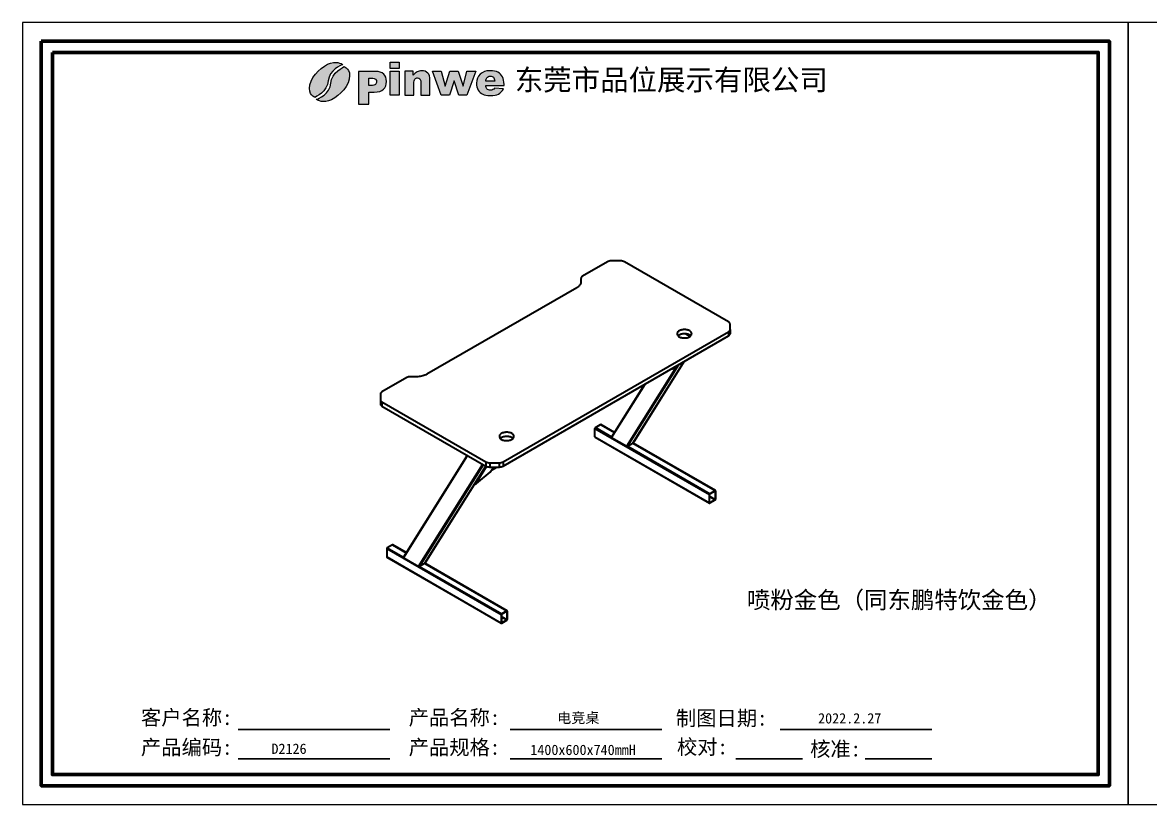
# Model space of a CAD drawing. Header units: inches. Extents: x 21728 to 86065, y -20660 to 1996.
# Drawn here: x 68839 to 72778, y -20660 to -17930 of the extents above; entities that cross this region are included whole.
import ezdxf

# ---------------------------------------------------------------- set-up
doc = ezdxf.new("R2010")
doc.units = ezdxf.units.IN
doc.header["$MEASUREMENT"] = 0
doc.layers.add('_U+56FE_U+5C42 1', color=7, linetype='Continuous')
doc.layers.add('图框', color=5, linetype='Continuous', lineweight=60)
doc.layers.add('轮廓线', color=7, linetype='Continuous', lineweight=30)
doc.styles.add('ee', font='simfang.ttf')
doc.styles.get("Standard").update_dxf_attribs({"font": 'arial.ttf'})
doc.styles.add('样式 1', font='')
doc.styles.get('样式 1').set_extended_font_data('SimSun')

msp = doc.modelspace()

# ---------------------------------------------------------------- hatches: boundary and pattern name
h = msp.add_hatch(color=256)
h.dxf.hatch_style = 1
edge = h.paths.add_edge_path()
edge.add_spline(control_points=[(70520.67, -18149.9), (70520.67, -18149.9), (70456.93, -18149.9), (70456.93, -18149.9), (70457.52, -18154.99), (70458.88, -18158.8), (70461.09, -18161.3), (70464.15, -18164.89), (70468.17, -18166.68), (70473.12, -18166.68), (70476.26, -18166.68), (70479.24, -18165.91), (70482.04, -18164.36), (70483.77, -18163.38), (70485.63, -18161.64), (70487.6, -18159.17), (70487.6, -18159.17), (70518.91, -18162.05), (70518.91, -18162.05), (70514.12, -18170.35), (70508.34, -18176.34), (70501.58, -18179.94), (70494.82, -18183.56), (70485.1, -18185.37), (70472.45, -18185.37), (70461.46, -18185.37), (70452.83, -18183.82), (70446.52, -18180.71), (70440.24, -18177.62), (70435.02, -18172.69), (70430.87, -18165.96), (70426.74, -18159.2), (70424.67, -18151.26), (70424.67, -18142.16), (70424.67, -18129.19), (70428.82, -18118.68), (70437.13, -18110.66), (70445.41, -18102.65), (70456.88, -18098.63), (70471.5, -18098.63), (70483.37, -18098.63), (70492.72, -18100.44), (70499.58, -18104.03), (70506.45, -18107.63), (70511.7, -18112.82), (70515.29, -18119.66), (70518.89, -18126.48), (70520.67, -18135.37), (70520.67, -18146.31), (70520.67, -18146.31), (70520.67, -18149.9), (70520.67, -18149.9)], knot_values=[0, 0, 0, 0, 1, 1, 1, 2, 2, 2, 3, 3, 3, 4, 4, 4, 5, 5, 5, 6, 6, 6, 7, 7, 7, 8, 8, 8, 9, 9, 9, 10, 10, 10, 11, 11, 11, 12, 12, 12, 13, 13, 13, 14, 14, 14, 15, 15, 15, 16, 16, 16, 17, 17, 17, 17], degree=3, periodic=0)
edge = h.paths.add_edge_path(flags=16)
edge.add_spline(control_points=[(70488.4, -18134.73), (70487.79, -18128.55), (70486.11, -18124.13), (70483.42, -18121.47), (70480.73, -18118.81), (70477.22, -18117.48), (70472.83, -18117.48), (70467.77, -18117.48), (70463.72, -18119.5), (70460.69, -18123.52), (70458.77, -18126.02), (70457.54, -18129.75), (70457.01, -18134.73), (70457.01, -18134.73), (70488.4, -18134.73), (70488.4, -18134.73)], knot_values=[0, 0, 0, 0, 1, 1, 1, 2, 2, 2, 3, 3, 3, 4, 4, 4, 5, 5, 5, 5], degree=3, periodic=0)
h.paths.add_polyline_path([(70270.96, -18100.54), (70301.66, -18100.54), (70314.99, -18152.59), (70331.93, -18100.54), (70360.36, -18100.54), (70377.88, -18152.67), (70391.24, -18100.54), (70421.75, -18100.54), (70391.27, -18183.45), (70363.05, -18183.45), (70346.28, -18133.56), (70330.06, -18183.45), (70301.68, -18183.45)])
edge = h.paths.add_edge_path()
edge.add_spline(control_points=[(70174.23, -18100.54), (70174.23, -18100.54), (70203.83, -18100.54), (70203.83, -18100.54), (70203.83, -18100.54), (70203.83, -18114.04), (70203.83, -18114.04), (70208.25, -18108.5), (70212.7, -18104.57), (70217.22, -18102.2), (70221.75, -18099.83), (70227.24, -18098.63), (70233.73, -18098.63), (70242.52, -18098.63), (70249.36, -18101.24), (70254.34, -18106.48), (70259.29, -18111.7), (70261.77, -18119.79), (70261.77, -18130.74), (70261.77, -18130.74), (70261.77, -18183.45), (70261.77, -18183.45), (70261.77, -18183.45), (70229.82, -18183.45), (70229.82, -18183.45), (70229.82, -18183.45), (70229.82, -18137.84), (70229.82, -18137.84), (70229.82, -18132.63), (70228.86, -18128.95), (70226.94, -18126.8), (70225.02, -18124.64), (70222.34, -18123.55), (70218.88, -18123.55), (70215.07, -18123.55), (70211.95, -18125.01), (70209.58, -18127.91), (70207.21, -18130.84), (70206.02, -18136.06), (70206.02, -18143.62), (70206.02, -18143.62), (70206.02, -18183.45), (70206.02, -18183.45), (70206.02, -18183.45), (70174.23, -18183.45), (70174.23, -18183.45), (70174.23, -18183.45), (70174.23, -18100.54), (70174.23, -18100.54)], knot_values=[0, 0, 0, 0, 1, 1, 1, 2, 2, 2, 3, 3, 3, 4, 4, 4, 5, 5, 5, 6, 6, 6, 7, 7, 7, 8, 8, 8, 9, 9, 9, 10, 10, 10, 11, 11, 11, 12, 12, 12, 13, 13, 13, 14, 14, 14, 15, 15, 15, 16, 16, 16, 16], degree=3, periodic=0)
h.paths.add_polyline_path([(70122.7, -18069.08), (70154.49, -18069.08), (70154.49, -18090.64), (70122.7, -18090.64)])
h.paths.add_polyline_path([(70122.7, -18100.54), (70154.49, -18100.54), (70154.49, -18183.45), (70122.7, -18183.45)])
edge = h.paths.add_edge_path()
edge.add_spline(control_points=[(70012.89, -18101.11), (70012.89, -18101.11), (70071.68, -18101.11), (70071.68, -18101.11), (70084.48, -18101.11), (70094.07, -18104.15), (70100.46, -18110.24), (70106.82, -18116.34), (70110.01, -18125.02), (70110.01, -18136.28), (70110.01, -18147.84), (70106.53, -18156.89), (70099.58, -18163.38), (70092.63, -18169.91), (70082.01, -18173.15), (70067.74, -18173.15), (70067.74, -18173.15), (70048.35, -18173.15), (70048.35, -18173.15), (70048.35, -18173.15), (70048.35, -18215.49), (70048.35, -18215.49), (70048.35, -18215.49), (70012.89, -18215.49), (70012.89, -18215.49), (70012.89, -18215.49), (70012.89, -18101.11), (70012.89, -18101.11)], knot_values=[0, 0, 0, 0, 1, 1, 1, 2, 2, 2, 3, 3, 3, 4, 4, 4, 5, 5, 5, 6, 6, 6, 7, 7, 7, 8, 8, 8, 9, 9, 9, 9], degree=3, periodic=0)
edge = h.paths.add_edge_path(flags=16)
edge.add_spline(control_points=[(70048.35, -18149.99), (70048.35, -18149.99), (70057.06, -18149.99), (70057.06, -18149.99), (70063.93, -18149.99), (70068.75, -18148.79), (70071.52, -18146.43), (70074.29, -18144.06), (70075.67, -18141.02), (70075.67, -18137.32), (70075.67, -18133.73), (70074.47, -18130.69), (70072.05, -18128.19), (70069.65, -18125.69), (70065.13, -18124.43), (70058.47, -18124.43), (70058.47, -18124.43), (70048.35, -18124.43), (70048.35, -18124.43), (70048.35, -18124.43), (70048.35, -18149.99), (70048.35, -18149.99)], knot_values=[0, 0, 0, 0, 1, 1, 1, 2, 2, 2, 3, 3, 3, 4, 4, 4, 5, 5, 5, 6, 6, 6, 7, 7, 7, 7], degree=3, periodic=0)
edge = h.paths.add_edge_path()
edge.add_spline(control_points=[(69864.94, -18198.31), (69864.94, -18198.31), (69880.71, -18211.87), (69907.82, -18203.73), (69934.92, -18195.6), (69972.42, -18162.95), (69980.06, -18127.46), (69987.7, -18091.98), (69962.28, -18084.22), (69962.28, -18084.22), (69962.28, -18084.22), (69917.92, -18104.92), (69915.7, -18142.13), (69913.48, -18179.34), (69871.84, -18197.82), (69864.94, -18198.31)], knot_values=[0, 0, 0, 0, 1, 1, 1, 2, 2, 2, 3, 3, 3, 4, 4, 4, 5, 5, 5, 5], degree=3, periodic=0)
edge = h.paths.add_edge_path()
edge.add_spline(control_points=[(69957.84, -18077.45), (69957.84, -18077.45), (69942.07, -18063.9), (69914.97, -18072.03), (69887.86, -18080.16), (69850.36, -18112.82), (69842.72, -18148.3), (69835.08, -18183.79), (69860.51, -18191.55), (69860.51, -18191.55), (69860.51, -18191.55), (69904.86, -18170.85), (69907.08, -18133.64), (69909.3, -18096.43), (69950.94, -18077.95), (69957.84, -18077.45)], knot_values=[0, 0, 0, 0, 1, 1, 1, 2, 2, 2, 3, 3, 3, 4, 4, 4, 5, 5, 5, 5], degree=3, periodic=0)

# ---------------------------------------------------------------- linework, layer by layer
at = {"color": 7, "linetype": 'Continuous', "lineweight": 35}
for p, q in [((70881.68, -18765.63), (70795.01, -18815.67)), ((70928.04, -18762.42), (70895.12, -18762.42)), ((71304.55, -18975.25), (70941.48, -18765.63)), ((70789.45, -18823.43), (70789.45, -18835.27)), ((70789.45, -18823.43), (70789.45, -18835.51)), ((70774.51, -18856.09), (70251.08, -19158.33)), ((71310.12, -19002.02), (71310.12, -18983.01)), ((70517.28, -19464.36), (71304.55, -19009.78)), ((70517.28, -19479.05), (71304.55, -19024.47)), ((71170, -19026.57), (71153.56, -19017.08)), ((71155.52, -19017.26), (71170.74, -19026.04)), ((71304.55, -19009.78), (71304.55, -19024.47)), ((71310.12, -19002.02), (71310.12, -19016.72)), ((70971.23, -19398.73), (71149.86, -19113.79)), ((71117.26, -19139.61), (71102.31, -19141.25)), ((71121.36, -19137.24), (71117.26, -19139.61)), ((71121.85, -19136.77), (71128.54, -19126.11)), ((70181.08, -19170.17), (70094.41, -19220.21)), ((70215.01, -19166.96), (70194.51, -19166.96)), ((71011.26, -19193.83), (70895.96, -19377.75)), ((70088.84, -19227.97), (70088.85, -19246.98)), ((70088.84, -19227.97), (70088.84, -19242.67)), ((70088.84, -19242.67), (70088.85, -19261.68)), ((70088.85, -19246.98), (70088.85, -19261.68)), ((70094.41, -19254.74), (70457.48, -19464.36)), ((70094.41, -19254.74), (70094.41, -19269.44)), ((70094.41, -19269.44), (70457.48, -19479.05)), ((70839.8, -19344.7), (70858.19, -19334.09)), ((70906.33, -19361.21), (70859.19, -19333.99)), ((70838.39, -19347.15), (71237.93, -19577.83)), ((70838.39, -19376.55), (70838.39, -19347.15)), ((70838.39, -19376.55), (71237.93, -19607.22)), ((70838.8, -19377.46), (71238.34, -19608.13)), ((70896.56, -19379.11), (70949.42, -19409.62)), ((70952.43, -19409.73), (70970.82, -19399.11)), ((71258.72, -19564.66), (70971.26, -19398.69)), ((70392.29, -19441.42), (70169.09, -19797.45)), ((70244.37, -19818.43), (70457.22, -19478.9)), ((70457.48, -19464.36), (70457.48, -19479.05)), ((70470.92, -19467.57), (70503.85, -19467.57)), ((70470.92, -19467.57), (70470.92, -19482.27)), ((70470.92, -19482.27), (70503.85, -19482.27)), ((70472.18, -19500.6), (70483.67, -19482.27)), ((70476.95, -19492.99), (70495.52, -19482.27)), ((70503.85, -19467.57), (70503.85, -19482.27)), ((70517.28, -19464.36), (70517.28, -19479.05)), ((70425.04, -19539.3), (70472.18, -19500.6)), ((70420.94, -19541.67), (70425.04, -19539.3)), ((71239.34, -19575.38), (71257.72, -19564.76)), ((71239.34, -19576.36), (71257.72, -19565.74)), ((71258.29, -19566.07), (71258.29, -19595.46)), ((71259.14, -19565.58), (71259.14, -19594.97)), ((71237.93, -19607.22), (71237.93, -19577.83)), ((71238.77, -19606.73), (71238.78, -19577.34)), ((71257.72, -19596.44), (71239.34, -19607.06)), ((71257.72, -19597.42), (71239.34, -19608.04)), ((70111.52, -19766.85), (70511.06, -19997.53)), ((70111.52, -19766.85), (70111.52, -19796.25)), ((70131.32, -19753.79), (70112.94, -19764.41)), ((70179.46, -19780.91), (70132.32, -19753.69)), ((70111.52, -19796.25), (70511.06, -20026.92)), ((70111.94, -19797.16), (70511.47, -20027.84)), ((70169.7, -19798.81), (70222.55, -19829.32)), ((70243.95, -19818.82), (70225.57, -19829.43)), ((70531.86, -19984.36), (70244.39, -19818.4)), ((70511.06, -19997.53), (70511.06, -20026.92)), ((70511.91, -19997.04), (70511.91, -20026.43)), ((70530.86, -19984.46), (70512.47, -19995.08)), ((70530.86, -19985.44), (70512.47, -19996.06)), ((70531.42, -20015.16), (70531.42, -19985.77)), ((70532.27, -20014.67), (70532.27, -19985.28)), ((70512.47, -20026.76), (70530.86, -20016.14)), ((70512.47, -20027.74), (70530.86, -20017.12))]:
    msp.add_line(p, q, dxfattribs=at)
at = {"color": 8, "linetype": 'Continuous', "lineweight": 35}
for p, q in [((71157.04, -19017.46), (71171.24, -19025.66)), ((70949.42, -19409.62), (71119.5, -19138.31)), ((70952.43, -19409.73), (71131.2, -19124.57)), ((70970.82, -19399.11), (71149.58, -19113.95)), ((71121.36, -19137.24), (71128.23, -19126.28)), ((70896.56, -19379.11), (71013.54, -19192.51)), ((70858.19, -19334.09), (70906.02, -19361.7)), ((70839.8, -19344.7), (70896.24, -19377.29)), ((70952.43, -19409.73), (71239.34, -19575.38)), ((70970.82, -19399.11), (71257.72, -19564.76)), ((70169.7, -19798.81), (70393.36, -19442.03)), ((70222.55, -19829.32), (70446.21, -19472.55)), ((70225.57, -19829.43), (70448.48, -19473.86)), ((70243.95, -19818.82), (70457.09, -19478.83)), ((70420.94, -19541.67), (70459.55, -19480.09)), ((70477.02, -19492.88), (70495.39, -19482.27)), ((71257.72, -19565.74), (71258.29, -19566.07)), ((71238.77, -19584.19), (71258.29, -19595.46)), ((71238.77, -19585.5), (71257.72, -19596.44)), ((71238.77, -19606.73), (71239.34, -19607.06)), ((70112.94, -19764.41), (70169.38, -19796.99)), ((70131.32, -19753.79), (70179.15, -19781.4)), ((70225.57, -19829.43), (70512.47, -19995.08)), ((70243.95, -19818.82), (70530.86, -19984.46)), ((70511.91, -20003.9), (70531.42, -20015.16)), ((70511.91, -20005.2), (70530.86, -20016.14)), ((70530.86, -19985.44), (70531.42, -19985.77)), ((70511.91, -20026.43), (70512.47, -20026.76))]:
    msp.add_line(p, q, dxfattribs=at)
at = {"color": 7, "linetype": 'Continuous', "lineweight": 35, "flags": 128}
for points in [[(70795.01, -18815.67), (70793.76, -18816.47), (70792.65, -18817.34), (70791.69, -18818.26), (70790.89, -18819.23), (70790.27, -18820.25), (70789.81, -18821.29), (70789.54, -18822.36), (70789.45, -18823.43)], [(70789.45, -18835.27), (70789.26, -18837.84), (70788.68, -18840.38), (70787.71, -18842.89), (70786.37, -18845.34), (70784.67, -18847.71), (70782.62, -18849.99), (70780.23, -18852.16), (70777.52, -18854.2), (70774.51, -18856.09)], [(71310.12, -18983.01), (71310.02, -18981.93), (71309.75, -18980.87), (71309.3, -18979.82), (71308.67, -18978.81), (71307.87, -18977.84), (71306.91, -18976.91), (71305.8, -18976.05), (71304.55, -18975.25)], [(71132.58, -19027.42), (71134.83, -19028.58), (71137.32, -19029.57), (71139.98, -19030.39), (71142.8, -19031.03), (71145.73, -19031.46), (71148.72, -19031.69), (71151.74, -19031.72), (71154.75, -19031.54), (71157.69, -19031.15), (71160.54, -19030.57), (71163.25, -19029.8), (71165.78, -19028.84), (71168.1, -19027.72), (71170.17, -19026.45), (71171.97, -19025.05), (71173.46, -19023.54), (71174.64, -19021.93), (71175.48, -19020.26), (71175.97, -19018.53), (71176.1, -19016.79), (71175.88, -19015.05), (71175.3, -19013.34), (71174.38, -19011.68), (71173.12, -19010.09), (71171.54, -19008.6), (71169.67, -19007.23), (71167.54, -19006), (71165.16, -19004.92), (71162.58, -19004.01), (71159.84, -19003.29), (71156.96, -19002.75), (71154, -19002.42), (71150.98, -19002.29), (71147.96, -19002.37), (71144.98, -19002.65), (71142.08, -19003.13), (71139.3, -19003.81), (71136.67, -19004.68), (71134.25, -19005.72), (71132.05, -19006.91), (71130.11, -19008.25), (71128.46, -19009.71), (71127.12, -19011.27), (71126.11, -19012.92), (71125.44, -19014.62), (71125.13, -19016.36), (71125.18, -19018.1), (71125.58, -19019.83), (71126.33, -19021.52), (71127.43, -19023.14), (71128.84, -19024.68), (71130.57, -19026.12), (71132.58, -19027.42)], [(71172.7, -19024.36), (71171.54, -19023.3), (71169.67, -19021.93), (71167.54, -19020.7), (71165.16, -19019.62), (71162.58, -19018.71), (71159.84, -19017.98), (71156.96, -19017.45), (71153.99, -19017.11), (71150.98, -19016.98), (71147.96, -19017.06), (71144.98, -19017.35), (71142.08, -19017.83), (71139.3, -19018.51), (71136.67, -19019.37), (71134.25, -19020.41), (71132.05, -19021.61), (71130.11, -19022.95), (71128.51, -19024.36)], [(71304.55, -19009.78), (71305.81, -19008.98), (71306.92, -19008.11), (71307.87, -19007.19), (71308.67, -19006.22), (71309.3, -19005.2), (71309.75, -19004.16), (71310.03, -19003.09), (71310.12, -19002.02)], [(71304.55, -19024.47), (71305.8, -19023.68), (71306.92, -19022.81), (71307.87, -19021.89), (71308.67, -19020.91), (71309.3, -19019.9), (71309.75, -19018.86), (71310.03, -19017.79), (71310.12, -19016.72)], [(71121.85, -19136.77), (71121.64, -19137.03), (71121.36, -19137.24)], [(70251.08, -19158.33), (70247.8, -19160.07), (70244.27, -19161.63), (70240.51, -19163.01), (70236.57, -19164.2), (70232.46, -19165.18), (70228.21, -19165.95), (70223.87, -19166.51), (70219.46, -19166.84), (70215.01, -19166.96)], [(70094.41, -19220.21), (70093.16, -19221.01), (70092.05, -19221.87), (70091.09, -19222.8), (70090.29, -19223.77), (70089.66, -19224.78), (70089.21, -19225.83), (70088.94, -19226.89), (70088.84, -19227.97)], [(70088.85, -19246.98), (70088.94, -19248.06), (70089.21, -19249.12), (70089.66, -19250.17), (70090.29, -19251.18), (70091.09, -19252.15), (70092.05, -19253.08), (70093.16, -19253.94), (70094.41, -19254.74)], [(70088.85, -19261.68), (70088.94, -19262.75), (70089.21, -19263.82), (70089.66, -19264.86), (70090.29, -19265.88), (70091.09, -19266.85), (70092.05, -19267.77), (70093.16, -19268.64), (70094.41, -19269.44)], [(70511.77, -19385.88), (70514.03, -19387.04), (70516.51, -19388.04), (70519.18, -19388.86), (70521.99, -19389.49), (70524.92, -19389.92), (70527.91, -19390.15), (70530.93, -19390.18), (70533.94, -19390), (70536.89, -19389.61), (70539.73, -19389.03), (70542.44, -19388.26), (70544.97, -19387.3), (70547.29, -19386.19), (70549.36, -19384.92), (70551.16, -19383.51), (70552.66, -19382), (70553.83, -19380.39), (70554.67, -19378.72), (70555.16, -19377), (70555.3, -19375.25), (70555.07, -19373.51), (70554.49, -19371.8), (70553.57, -19370.14), (70552.31, -19368.55), (70550.74, -19367.07), (70548.87, -19365.7), (70546.73, -19364.46), (70544.36, -19363.38), (70541.78, -19362.47), (70539.03, -19361.75), (70536.15, -19361.21), (70533.19, -19360.88), (70530.18, -19360.75), (70527.16, -19360.83), (70524.18, -19361.11), (70521.27, -19361.59), (70518.49, -19362.27), (70515.87, -19363.14), (70513.44, -19364.18), (70511.24, -19365.37), (70509.3, -19366.71), (70507.65, -19368.17), (70506.31, -19369.74), (70505.3, -19371.38), (70504.64, -19373.08), (70504.32, -19374.82), (70504.37, -19376.56), (70504.77, -19378.29), (70505.52, -19379.98), (70506.62, -19381.61), (70508.04, -19383.15), (70509.76, -19384.58), (70511.77, -19385.88)], [(70551.9, -19382.82), (70550.73, -19381.76), (70548.87, -19380.39), (70546.73, -19379.16), (70544.36, -19378.08), (70541.78, -19377.17), (70539.03, -19376.44), (70536.15, -19375.91), (70533.19, -19375.58), (70530.18, -19375.45), (70527.16, -19375.52), (70524.18, -19375.81), (70521.27, -19376.29), (70518.49, -19376.97), (70515.87, -19377.84), (70513.44, -19378.87), (70511.24, -19380.07), (70509.3, -19381.41), (70507.7, -19382.82)]]:
    msp.add_lwpolyline(points, dxfattribs=at)
at = {"color": 7, "linetype": 'Continuous', "lineweight": 35}
for centre, radius, start, end in [((70894.57, -18789.82), 27.41, 88.85561, 118.04533), ((70928.59, -18789.83), 27.41, 61.9565, 91.14373), ((70193.96, -19194.36), 27.41, 88.85561, 118.04533), ((70858.77, -19334.91), 1.01, 65.6948, 125.62534), ((70839.39, -19376.64), 1.01, 174.37466, 234.3052), ((70841.46, -19347.29), 3.07, 122.60967, 177.39033), ((70470.37, -19440.16), 27.41, 241.9565, 271.14373), ((70470.37, -19454.86), 27.41, 241.9565, 271.14373), ((70504.39, -19440.17), 27.41, 268.85561, 298.04533), ((70504.39, -19454.86), 27.41, 268.85561, 298.04533), ((70419.95, -19539.47), 2.41, 223.7257, 294.29778), ((71241, -19577.97), 3.07, 122.60967, 177.39033), ((71240, -19577.39), 1.23, 122.60967, 177.39033), ((71258.28, -19565.44), 0.873, 350.78342, 129.21658), ((71257.95, -19566.01), 0.349, 350.78342, 129.21658), ((71238.79, -19607.36), 0.873, 170.78342, 309.21658), ((71239.12, -19606.78), 0.349, 170.78342, 309.21658), ((71256.07, -19594.83), 3.07, 302.60967, 357.39033), ((71257.06, -19595.4), 1.23, 302.60967, 357.39033), ((70114.59, -19766.99), 3.07, 122.60967, 177.39033), ((70131.91, -19754.61), 1.01, 65.6948, 125.62534), ((70112.52, -19796.35), 1.01, 174.37466, 234.3052), ((70514.13, -19997.67), 3.07, 122.60967, 177.39033), ((70513.14, -19997.09), 1.23, 122.60967, 177.39033), ((70531.41, -19985.14), 0.873, 350.78342, 129.21658), ((70531.08, -19985.71), 0.349, 350.78342, 129.21658), ((70511.92, -20027.06), 0.873, 170.78342, 309.21658), ((70512.25, -20026.49), 0.349, 170.78342, 309.21658), ((70529.2, -20014.53), 3.07, 302.60967, 357.39033), ((70530.19, -20015.11), 1.23, 302.60967, 357.39033)]:
    msp.add_arc(centre, radius, start, end, dxfattribs=at)
for centre, start_param, end_param in [((70897.98, -19378.29), 2.8706821, 4.0492787), ((70950.83, -19408.8), 4.0492787, 5.620075), ((70969.21, -19398.19), 5.620075, 6.0122747), ((70171.11, -19797.99), 2.8706821, 4.0492787), ((70223.96, -19828.51), 4.0492787, 5.620075), ((70242.35, -19817.89), 5.620075, 6.0122747)]:
    msp.add_ellipse(centre, major_axis=(2.13, -0.23), ratio=0.5686284, start_param=start_param, end_param=end_param, dxfattribs=at)
at = {"layer": '_U+56FE_U+5C42 1', "lineweight": 0}
for points in [[(70122.7, -18069.08), (70154.49, -18069.08), (70154.49, -18090.64), (70122.7, -18090.64), (70122.7, -18069.08)], [(70122.7, -18100.54), (70154.49, -18100.54), (70154.49, -18183.45), (70122.7, -18183.45), (70122.7, -18100.54)], [(70270.96, -18100.54), (70301.66, -18100.54), (70314.99, -18152.59), (70331.93, -18100.54), (70360.36, -18100.54), (70377.88, -18152.67), (70391.24, -18100.54), (70421.75, -18100.54), (70391.27, -18183.45), (70363.05, -18183.45), (70346.28, -18133.56), (70330.06, -18183.45), (70301.68, -18183.45), (70270.96, -18100.54)]]:
    msp.add_lwpolyline(points, dxfattribs=at)
for points, knots in [([(69957.84, -18077.45), (69957.84, -18077.45), (69942.07, -18063.9), (69914.97, -18072.03), (69887.86, -18080.16), (69850.36, -18112.82), (69842.72, -18148.3), (69835.08, -18183.79), (69860.51, -18191.55), (69860.51, -18191.55), (69860.51, -18191.55), (69904.86, -18170.85), (69907.08, -18133.64), (69909.3, -18096.43), (69950.94, -18077.95), (69957.84, -18077.45)], [0, 0, 0, 0, 1, 1, 1, 2, 2, 2, 3, 3, 3, 4, 4, 4, 5, 5, 5, 5]), ([(69864.94, -18198.31), (69864.94, -18198.31), (69880.71, -18211.87), (69907.82, -18203.73), (69934.92, -18195.6), (69972.42, -18162.95), (69980.06, -18127.46), (69987.7, -18091.98), (69962.28, -18084.22), (69962.28, -18084.22), (69962.28, -18084.22), (69917.92, -18104.92), (69915.7, -18142.13), (69913.48, -18179.34), (69871.84, -18197.82), (69864.94, -18198.31)], [0, 0, 0, 0, 1, 1, 1, 2, 2, 2, 3, 3, 3, 4, 4, 4, 5, 5, 5, 5]), ([(70012.89, -18101.11), (70012.89, -18101.11), (70071.68, -18101.11), (70071.68, -18101.11), (70084.48, -18101.11), (70094.07, -18104.15), (70100.46, -18110.24), (70106.82, -18116.34), (70110.01, -18125.02), (70110.01, -18136.28), (70110.01, -18147.84), (70106.53, -18156.89), (70099.58, -18163.38), (70092.63, -18169.91), (70082.01, -18173.15), (70067.74, -18173.15), (70067.74, -18173.15), (70048.35, -18173.15), (70048.35, -18173.15), (70048.35, -18173.15), (70048.35, -18215.49), (70048.35, -18215.49), (70048.35, -18215.49), (70012.89, -18215.49), (70012.89, -18215.49), (70012.89, -18215.49), (70012.89, -18101.11), (70012.89, -18101.11)], [0, 0, 0, 0, 1, 1, 1, 2, 2, 2, 3, 3, 3, 4, 4, 4, 5, 5, 5, 6, 6, 6, 7, 7, 7, 8, 8, 8, 9, 9, 9, 9]), ([(70174.23, -18100.54), (70174.23, -18100.54), (70203.83, -18100.54), (70203.83, -18100.54), (70203.83, -18100.54), (70203.83, -18114.04), (70203.83, -18114.04), (70208.25, -18108.5), (70212.7, -18104.57), (70217.22, -18102.2), (70221.75, -18099.83), (70227.24, -18098.63), (70233.73, -18098.63), (70242.52, -18098.63), (70249.36, -18101.24), (70254.34, -18106.48), (70259.29, -18111.7), (70261.77, -18119.79), (70261.77, -18130.74), (70261.77, -18130.74), (70261.77, -18183.45), (70261.77, -18183.45), (70261.77, -18183.45), (70229.82, -18183.45), (70229.82, -18183.45), (70229.82, -18183.45), (70229.82, -18137.84), (70229.82, -18137.84), (70229.82, -18132.63), (70228.86, -18128.95), (70226.94, -18126.8), (70225.02, -18124.64), (70222.34, -18123.55), (70218.88, -18123.55), (70215.07, -18123.55), (70211.95, -18125.01), (70209.58, -18127.91), (70207.21, -18130.84), (70206.02, -18136.06), (70206.02, -18143.62), (70206.02, -18143.62), (70206.02, -18183.45), (70206.02, -18183.45), (70206.02, -18183.45), (70174.23, -18183.45), (70174.23, -18183.45), (70174.23, -18183.45), (70174.23, -18100.54), (70174.23, -18100.54)], [0, 0, 0, 0, 1, 1, 1, 2, 2, 2, 3, 3, 3, 4, 4, 4, 5, 5, 5, 6, 6, 6, 7, 7, 7, 8, 8, 8, 9, 9, 9, 10, 10, 10, 11, 11, 11, 12, 12, 12, 13, 13, 13, 14, 14, 14, 15, 15, 15, 16, 16, 16, 16]), ([(70520.67, -18149.9), (70520.67, -18149.9), (70456.93, -18149.9), (70456.93, -18149.9), (70457.52, -18154.99), (70458.88, -18158.8), (70461.09, -18161.3), (70464.15, -18164.89), (70468.17, -18166.68), (70473.12, -18166.68), (70476.26, -18166.68), (70479.24, -18165.91), (70482.04, -18164.36), (70483.77, -18163.38), (70485.63, -18161.64), (70487.6, -18159.17), (70487.6, -18159.17), (70518.91, -18162.05), (70518.91, -18162.05), (70514.12, -18170.35), (70508.34, -18176.34), (70501.58, -18179.94), (70494.82, -18183.56), (70485.1, -18185.37), (70472.45, -18185.37), (70461.46, -18185.37), (70452.83, -18183.82), (70446.52, -18180.71), (70440.24, -18177.62), (70435.02, -18172.69), (70430.87, -18165.96), (70426.74, -18159.2), (70424.67, -18151.26), (70424.67, -18142.16), (70424.67, -18129.19), (70428.82, -18118.68), (70437.13, -18110.66), (70445.41, -18102.65), (70456.88, -18098.63), (70471.5, -18098.63), (70483.37, -18098.63), (70492.72, -18100.44), (70499.58, -18104.03), (70506.45, -18107.63), (70511.7, -18112.82), (70515.29, -18119.66), (70518.89, -18126.48), (70520.67, -18135.37), (70520.67, -18146.31), (70520.67, -18146.31), (70520.67, -18149.9), (70520.67, -18149.9)], [0, 0, 0, 0, 1, 1, 1, 2, 2, 2, 3, 3, 3, 4, 4, 4, 5, 5, 5, 6, 6, 6, 7, 7, 7, 8, 8, 8, 9, 9, 9, 10, 10, 10, 11, 11, 11, 12, 12, 12, 13, 13, 13, 14, 14, 14, 15, 15, 15, 16, 16, 16, 17, 17, 17, 17]), ([(70488.4, -18134.73), (70487.79, -18128.55), (70486.11, -18124.13), (70483.42, -18121.47), (70480.73, -18118.81), (70477.22, -18117.48), (70472.83, -18117.48), (70467.77, -18117.48), (70463.72, -18119.5), (70460.69, -18123.52), (70458.77, -18126.02), (70457.54, -18129.75), (70457.01, -18134.73), (70457.01, -18134.73), (70488.4, -18134.73), (70488.4, -18134.73)], [0, 0, 0, 0, 1, 1, 1, 2, 2, 2, 3, 3, 3, 4, 4, 4, 5, 5, 5, 5]), ([(70048.35, -18149.99), (70048.35, -18149.99), (70057.06, -18149.99), (70057.06, -18149.99), (70063.93, -18149.99), (70068.75, -18148.79), (70071.52, -18146.43), (70074.29, -18144.06), (70075.67, -18141.02), (70075.67, -18137.32), (70075.67, -18133.73), (70074.47, -18130.69), (70072.05, -18128.19), (70069.65, -18125.69), (70065.13, -18124.43), (70058.47, -18124.43), (70058.47, -18124.43), (70048.35, -18124.43), (70048.35, -18124.43), (70048.35, -18124.43), (70048.35, -18149.99), (70048.35, -18149.99)], [0, 0, 0, 0, 1, 1, 1, 2, 2, 2, 3, 3, 3, 4, 4, 4, 5, 5, 5, 6, 6, 6, 7, 7, 7, 7])]:
    msp.add_open_spline(points, degree=3, knots=knots, dxfattribs=at)
at = {"layer": 'Defpoints'}
for points in [[(68839.23, -20660.34), (72700.23, -20660.34), (72700.23, -17930.34), (68839.23, -17930.34)], [(72700.23, -20660.34), (76561.23, -20660.34), (76561.23, -17930.34), (72700.23, -17930.34)]]:
    msp.add_lwpolyline(points, close=True, dxfattribs=at)
at = {"layer": '图框', "color": 32}
for points in [[(68904.23, -17995.34), (72635.23, -17995.34), (72635.23, -20595.34), (68904.23, -20595.34)], [(68943.23, -18034.34), (72596.23, -18034.34), (72596.23, -20556.34), (68943.23, -20556.34)]]:
    msp.add_lwpolyline(points, close=True, dxfattribs=at)
at = {"layer": '轮廓线', "color": 7}
for p, q in [((70122.29, -20398.75), (69592.28, -20398.75)), ((71072.24, -20398.75), (70542.23, -20398.75)), ((72014.9, -20398.75), (71484.89, -20398.75)), ((70122.29, -20500.94), (69592.28, -20500.94)), ((71072.24, -20500.94), (70542.23, -20500.94)), ((71562.62, -20500.94), (71329.78, -20500.94)), ((72014.9, -20500.94), (71782.05, -20500.94))]:
    msp.add_line(p, q, dxfattribs=at)

# ---------------------------------------------------------------- texts
at = {"insert": (70558.21, -18093.86, 9.36), "char_height": 72.8739, "width": 4820.9761, "attachment_point": 1}
msp.add_mtext('{\\fSimSun|b0|i0|c134|p2;东莞市品位展示有限公司}', dxfattribs=at)
at = {"color": 7, "lineweight": 15, "insert": (71368.89, -19900.03), "char_height": 60, "width": 1223.5018, "attachment_point": 4, "style": 'ee'}
msp.add_mtext('\\P喷粉金色（同东鹏特饮金色）', dxfattribs=at)
at = {"layer": '轮廓线', "color": 8, "style": '样式 1'}
for s, insert, char_height, width, attachment_point in [('{\\fSimSun|b1|i0|c134|p2;\\C256;客户名称:}', (69412.21, -20359.89), 52, 390, 5), ('{\\fSimSun|b1|i0|c134|p2;\\C256;产品名称:}', (70347.23, -20359.89), 52, 390, 5), ('{\\fSimSun|b1|i0|c134|p2;\\C256;电竞桌}', (70706.21, -20359.89), 36.1111, 498.1672, 4), ('{\\fSimSun|b1|i0|c134|p2;\\C256;2022.2.27}', (71617.48, -20359.89), 36.1111, 412.8322, 4), ('{\\fSimSun|b1|i0|c134|p2;\\C256;产品编码:}', (69412.21, -20463.89), 52, 390, 5), ('{\\fSimSun|b1|i0|c134|p2;\\C256;产品规格:}', (70347.23, -20463.89), 52, 390, 5), ('{\\fSimSun|b1|i0|c134|p2;\\C256;D2126}', (69708.41, -20466.17), 36.1111, 498.1672, 4), ('{\\fSimSun|b1|i0|c134|p2;\\C256;1400x600x740mmH}', (70612.42, -20470), 36.1111, 412.8322, 4)]:
    msp.add_mtext(s, dxfattribs=dict(at, insert=insert, char_height=char_height, width=width, attachment_point=attachment_point))
at = {"layer": '轮廓线', "color": 7, "char_height": 52, "attachment_point": 5, "style": '样式 1'}
for s, insert, width in [('{\\fSimSun|b1|i0|c134|p2;\\C256;制图日期:}', (71280.43, -20362.02), 418.7958), ('{\\fSimSun|b1|i0|c134|p2;\\C256;校对:}', (71213.26, -20462.21), 234.9995), ('{\\fSimSun|b1|i0|c134|p2;\\C256;核准:}', (71678.17, -20469.52), 220.5299)]:
    msp.add_mtext(s, dxfattribs=dict(at, insert=insert, width=width))

doc.saveas('drawing.dxf')
